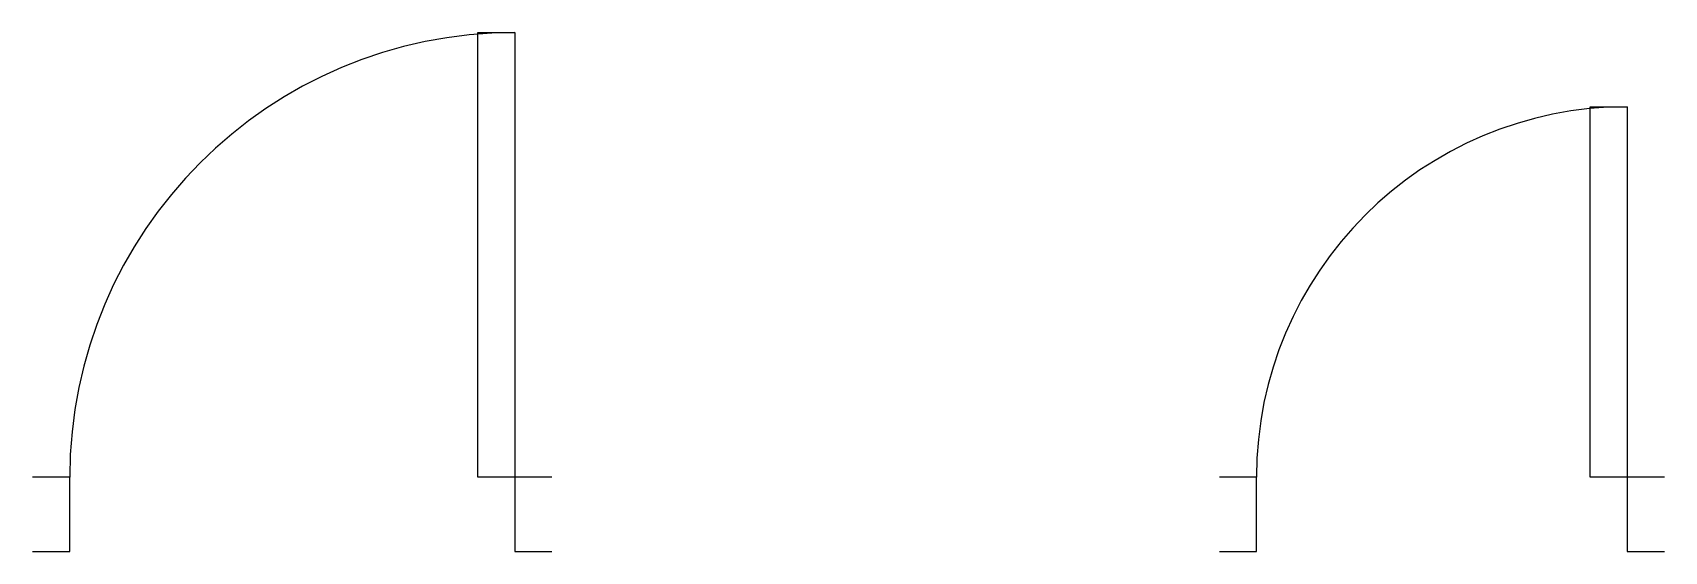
# Model space of a CAD drawing. Header units: inches. Extents: x -5 to 57, y -105 to 48.
# Drawn here: x 29.443 to 31.643, y 32.578 to 33.278 of the extents above; entities that cross this region are included whole.
import ezdxf

# ---------------------------------------------------------------- set-up
doc = ezdxf.new("R2010")
doc.units = ezdxf.units.IN
doc.header["$MEASUREMENT"] = 0
doc.layers.add('AL-aberturas', color=2, linetype='Continuous')

# ---------------------------------------------------------------- blocks, each defined once
blk = doc.blocks.new('PS_0.60x0.10')
at = {"color": 0}
blk.add_lwpolyline([(-0.05, 0), (-0.1, 0), (-0.1, 0.5), (-0.05, 0.5)], close=True, dxfattribs=at)
for points in [[(0, 0), (-0.05, 0), (-0.05, -0.1), (0, -0.1)], [(-0.6, -0.1), (-0.55, -0.1), (-0.55, 0), (-0.6, 0)]]:
    blk.add_lwpolyline(points, dxfattribs=at)
at = {"color": 9}
blk.add_arc((-0.05, 0), 0.5, 90, 180, dxfattribs=at)
blk = doc.blocks.new('PS_0.70x0.10')
at = {"color": 0}
blk.add_lwpolyline([(-0.05, 0), (-0.1, 0), (-0.1, 0.6), (-0.05, 0.6)], close=True, dxfattribs=at)
for points in [[(0, 0), (-0.05, 0), (-0.05, -0.1), (0, -0.1)], [(-0.7, -0.1), (-0.65, -0.1), (-0.65, 0), (-0.7, 0)]]:
    blk.add_lwpolyline(points, dxfattribs=at)
at = {"color": 9}
blk.add_arc((-0.05, 0), 0.6, 90, 180, dxfattribs=at)

msp = doc.modelspace()

# ---------------------------------------------------------------- block references
at = {"layer": 'AL-aberturas'}
for name, p in [('PS_0.70x0.10', (30.1427, 32.6785)), ('PS_0.60x0.10', (31.6427, 32.6785))]:
    msp.add_blockref(name, p, dxfattribs=at)

doc.saveas('drawing.dxf')
